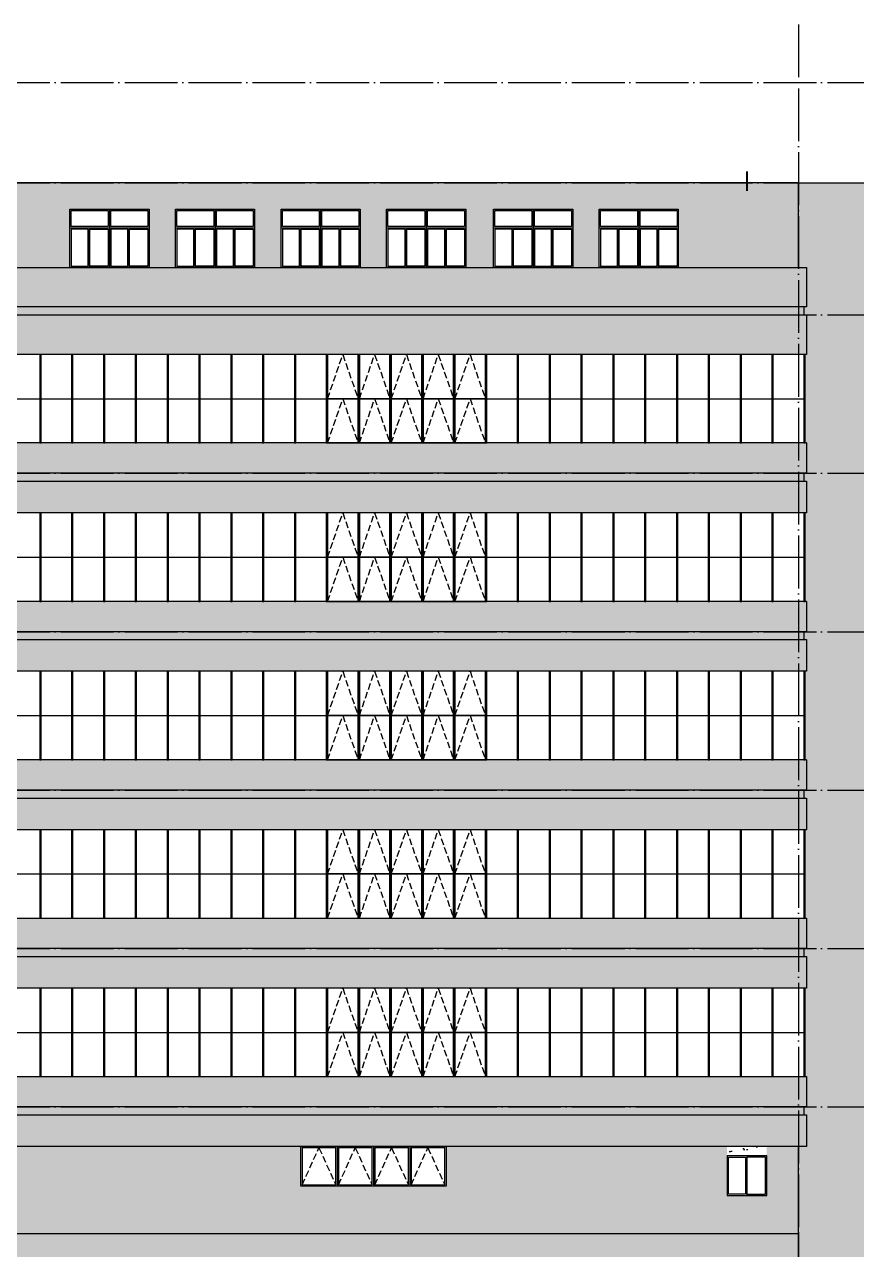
# Model space of a CAD drawing. Extents: x 6843040 to 15500510, y -6507076 to -4940511.
# Drawn here: x 7750934 to 7782451, y -5945404 to -5899004 of the extents above; entities that cross this region are included whole.
import ezdxf

# ---------------------------------------------------------------- set-up
doc = ezdxf.new("R2010")
doc.units = 0
doc.header["$LTSCALE"] = 1000
doc.header["$MEASUREMENT"] = 0
doc.linetypes.add('DASH', pattern=[0.35, 0.25, -0.1])
doc.linetypes.add('DOTE', pattern=[2.42, 2, -0.2, 0.02, -0.2])
for name, color, linetype in [('DIM_IDEN', 3, 'Continuous'), ('DOTE', 8, 'DOTE'), ('E_LINE_2', 40, 'Continuous'), ('E_LINE_3', 7, 'Continuous'), ('E_LINE_6', 11, 'Continuous'), ('PUB_HACTH', 8, 'Continuous'), ('WINDOW', 4, 'Continuous')]:
    doc.layers.add(name, color=color, linetype=linetype)
pattern_1 = [(0, (170215.37, 154602), (0, 181.9656), []), (90, (170215.37, 154602), (-181.9656, 181.9656), [181.9656, -181.9656])]
pattern_2 = [(82.5, (0, 0), (-422.103955, 395.378137), [0, -456, 0, -510, 0, -487.5]), (52.5, (0, 0), (-223.241253, 974.09392), [0, -246, 0, -411, 0, -157.5]), (12.5, (-260.9, -260.9), (659.408782, 661.809715), [0, -150, 0, -540, 0, -705]), (2.5, (-260.9, -260.9), (451.51265, 823.878855), [0, -75, 0, -354, 0, -405])]
pattern_3 = [(82.5, (170215.37, 154602), (-422.103955, 395.378137), [0, -456, 0, -510, 0, -487.5]), (52.5, (170215.4, 154602), (-223.241253, 974.09392), [0, -246, 0, -411, 0, -157.5]), (12.5, (169954.45, 154341.1), (659.408782, 661.809715), [0, -150, 0, -540, 0, -705]), (2.5, (169954.45, 154341.1), (451.51265, 823.878855), [0, -75, 0, -354, 0, -405])]
pattern_4 = [(82.5, (170215.37, 148602), (-422.103955, 395.378137), [0, -456, 0, -510, 0, -487.5]), (52.5, (170215.4, 148602), (-223.241253, 974.09392), [0, -246, 0, -411, 0, -157.5]), (12.5, (169954.45, 148341.1), (659.408782, 661.809715), [0, -150, 0, -540, 0, -705]), (2.5, (169954.45, 148341.1), (451.51265, 823.878855), [0, -75, 0, -354, 0, -405])]

msp = doc.modelspace()

# ---------------------------------------------------------------- hatches: boundary and pattern name
at = {"layer": 'PUB_HACTH'}
h = msp.add_hatch(dxfattribs=at)
h.set_pattern_fill('粉刷', color=256, scale=150, angle=45)
h.set_pattern_definition(pattern_2)
h.paths.add_polyline_path([(7732350.9, -5903404.5), (7735350.9, -5903404.5), (7735350.9, -5901904.4), (7732350.9, -5901904.4)], flags=16)
h.paths.add_polyline_path([(7735350.9, -5908204.4), (7732350.9, -5908204.4), (7732350.9, -5906004.4), (7735350.9, -5906004.4)])
h.paths.add_polyline_path([(7739751.3, -5908204.4), (7736751.3, -5908204.4), (7736751.3, -5906004.4), (7739751.3, -5906004.4)])
h.paths.add_polyline_path([(7749651.3, -5908204.4), (7746651.3, -5908204.4), (7746651.3, -5906004.4), (7749651.3, -5906004.4)])
h.paths.add_polyline_path([(7755651.3, -5908204.4), (7752651.3, -5908204.4), (7752651.3, -5906004.4), (7755651.3, -5906004.4)])
h.paths.add_polyline_path([(7759651.7, -5908204.4), (7756651.7, -5908204.4), (7756651.7, -5906004.4), (7759651.7, -5906004.4)])
h.paths.add_polyline_path([(7763651.7, -5908204.4), (7760651.7, -5908204.4), (7760651.7, -5906004.4), (7763651.7, -5906004.4)])
h.paths.add_polyline_path([(7767651.3, -5908204.4), (7764651.3, -5908204.4), (7764651.3, -5906004.4), (7767651.3, -5906004.4)])
h.paths.add_polyline_path([(7771701.3, -5908204.4), (7768701.3, -5908204.4), (7768701.3, -5906004.4), (7771701.3, -5906004.4)])
h.paths.add_polyline_path([(7775701.7, -5908204.4), (7772701.7, -5908204.4), (7772701.7, -5906004.4), (7775701.7, -5906004.4)])
h.paths.add_polyline_path([(7735651.8, -5905004.5), (7735650.7, -5900904.4), (7728601.3, -5900904.4), (7728601.3, -5908204.4), (7740751.3, -5908204.4), (7740751.3, -5906004.4), (7743751.3, -5906004.4), (7743751.3, -5908204.4), (7780251.3, -5908204.4), (7780251.3, -5905004.4)])
h = msp.add_hatch(dxfattribs=at)
h.set_pattern_fill('粉刷', color=256, scale=150, angle=45)
h.set_pattern_definition(pattern_2)
h.paths.add_polyline_path([(7783451.3, -5905004.4), (7780251.3, -5905004.4), (7780251.3, -5908204.4), (7780551.3, -5908204.4), (7780551.3, -5909704.4), (7780451.3, -5909704.4), (7780451.3, -5910004.4), (7780551.3, -5910004.4), (7780551.3, -5911504.4), (7780451.3, -5911504.4), (7780451.3, -5914854.4), (7780551.3, -5914854.4), (7780551.3, -5916004.4), (7780451.3, -5916004.4), (7780451.3, -5916304.4), (7780551.3, -5916304.4), (7780551.3, -5917504.4), (7780451.3, -5917504.4), (7780451.3, -5920854.4), (7780551.3, -5920854.4), (7780551.3, -5922004.4), (7780451.3, -5922004.4), (7780451.3, -5922304.4), (7780551.3, -5922304.4), (7780551.3, -5923504.4), (7780451.3, -5923504.4), (7780451.3, -5926854.4), (7780551.3, -5926854.4), (7780551.3, -5928004.4), (7780451.3, -5928004.4), (7780451.3, -5928304.4), (7780551.3, -5928304.4), (7780551.3, -5929504.4), (7780451.3, -5929504.4), (7780451.3, -5932854.4), (7780551.3, -5932854.4), (7780551.3, -5934004.4), (7780451.3, -5934004.4), (7780451.3, -5934304.4), (7780551.3, -5934304.4), (7780551.3, -5935504.4), (7780451.3, -5935504.4), (7780451.3, -5938854.4), (7780551.3, -5938854.4), (7780551.3, -5940004.4), (7780451.3, -5940004.4), (7780451.3, -5940304.4), (7780551.3, -5940304.4), (7780551.3, -5941504.4), (7780451.3, -5941504.4), (7780251.3, -5941504.4), (7780251.3, -5951104.4), (7780251.3, -5952004.4), (7783451.3, -5952004.4)])
h = msp.add_hatch(dxfattribs=at)
h.set_pattern_fill('粉刷', color=256, scale=150, angle=45)
h.set_pattern_definition(pattern_2)
h.paths.add_polyline_path([(7780551.3, -5909704.4), (7780551.3, -5908204.4), (7728601.3, -5908204.4), (7728601.3, -5909704.4)])
h = msp.add_hatch(dxfattribs=at)
h.set_pattern_fill('AR-B816', color=256, scale=150)
h.set_pattern_definition(pattern_1)
h.paths.add_polyline_path([(7728601.3, -5909704.4), (7728601.3, -5910004.4), (7780451.3, -5910004.4), (7780451.3, -5909704.4)])
h = msp.add_hatch(dxfattribs=at)
h.set_pattern_fill('粉刷', color=256, scale=150, angle=45)
h.set_pattern_definition(pattern_3)
h.paths.add_polyline_path([(7780551.3, -5911504.4), (7780551.3, -5910004.4), (7780451.3, -5910004.4), (7728601.3, -5910004.4), (7728601.3, -5911504.4)])
h = msp.add_hatch(dxfattribs=at)
h.set_pattern_fill('粉刷', color=256, scale=150, angle=45)
h.set_pattern_definition(pattern_3)
h.paths.add_polyline_path([(7728101.3, -5914854.4), (7728101.3, -5916004.4), (7780551.3, -5916004.4), (7780551.3, -5914854.4)])
h = msp.add_hatch(dxfattribs=at)
h.set_pattern_fill('粉刷', color=256, scale=150, angle=45)
h.set_pattern_definition(pattern_3)
h.paths.add_polyline_path([(7780551.3, -5917504.4), (7780551.3, -5916304.4), (7780451.3, -5916304.4), (7728101.3, -5916304.4), (7728101.3, -5917504.4)])
h = msp.add_hatch(dxfattribs=at)
h.set_pattern_fill('AR-B816', color=256, scale=150)
h.set_pattern_definition(pattern_1)
h.paths.add_polyline_path([(7728601.3, -5916004.4), (7728601.3, -5916304.4), (7780451.3, -5916304.4), (7780451.3, -5916004.4)])
h = msp.add_hatch(dxfattribs=at)
h.set_pattern_fill('粉刷', color=256, scale=150, angle=45)
h.set_pattern_definition(pattern_3)
h.paths.add_polyline_path([(7780551.3, -5922004.4), (7780551.3, -5920854.4), (7728101.3, -5920854.4), (7728101.3, -5922004.4)])
h = msp.add_hatch(dxfattribs=at)
h.set_pattern_fill('AR-B816', color=256, scale=150)
h.set_pattern_definition(pattern_1)
h.paths.add_polyline_path([(7728601.3, -5922004.4), (7728601.3, -5922304.4), (7780451.3, -5922304.4), (7780451.3, -5922004.4)])
h = msp.add_hatch(dxfattribs=at)
h.set_pattern_fill('粉刷', color=256, scale=150, angle=45)
h.set_pattern_definition(pattern_3)
h.paths.add_polyline_path([(7780551.3, -5923504.4), (7780551.3, -5922304.4), (7780451.3, -5922304.4), (7728101.3, -5922304.4), (7728101.3, -5923504.4)])
h = msp.add_hatch(dxfattribs=at)
h.set_pattern_fill('粉刷', color=256, scale=150, angle=45)
h.set_pattern_definition(pattern_3)
h.paths.add_polyline_path([(7780551.3, -5928004.4), (7780551.3, -5926854.4), (7728101.3, -5926854.4), (7728101.3, -5928004.4)])
h = msp.add_hatch(dxfattribs=at)
h.set_pattern_fill('AR-B816', color=256, scale=150)
h.set_pattern_definition(pattern_1)
h.paths.add_polyline_path([(7728601.3, -5928004.4), (7728601.3, -5928304.4), (7780451.3, -5928304.4), (7780451.3, -5928004.4)])
h = msp.add_hatch(dxfattribs=at)
h.set_pattern_fill('粉刷', color=256, scale=150, angle=45)
h.set_pattern_definition(pattern_3)
h.paths.add_polyline_path([(7780551.3, -5929504.4), (7780551.3, -5928304.4), (7780451.3, -5928304.4), (7728101.3, -5928304.4), (7728101.3, -5929504.4)])
h = msp.add_hatch(dxfattribs=at)
h.set_pattern_fill('粉刷', color=256, scale=150, angle=45)
h.set_pattern_definition(pattern_3)
h.paths.add_polyline_path([(7728601.3, -5932854.4), (7728601.3, -5934004.4), (7780551.3, -5934004.4), (7780551.3, -5932854.4)])
h = msp.add_hatch(dxfattribs=at)
h.set_pattern_fill('AR-B816', color=256, scale=150)
h.set_pattern_definition(pattern_1)
h.paths.add_polyline_path([(7728601.3, -5934004.4), (7728601.3, -5934304.4), (7780451.3, -5934304.4), (7780451.3, -5934004.4)])
h = msp.add_hatch(dxfattribs=at)
h.set_pattern_fill('粉刷', color=256, scale=150, angle=45)
h.set_pattern_definition(pattern_3)
h.paths.add_polyline_path([(7780551.3, -5935504.4), (7780551.3, -5934304.4), (7780451.3, -5934304.4), (7728601.3, -5934304.4), (7728601.3, -5935504.4)])
h = msp.add_hatch(dxfattribs=at)
h.set_pattern_fill('粉刷', color=256, scale=150, angle=45)
h.set_pattern_definition(pattern_4)
h.paths.add_polyline_path([(7728601.3, -5938854.4), (7728601.3, -5940004.4), (7780551.3, -5940004.4), (7780551.3, -5938854.4)])
h = msp.add_hatch(dxfattribs=at)
h.set_pattern_fill('AR-B816', color=256, scale=150)
h.set_pattern_definition(pattern_1)
h.paths.add_polyline_path([(7728601.3, -5940004.4), (7728601.3, -5940304.4), (7780451.3, -5940304.4), (7780451.3, -5940004.4)])
h = msp.add_hatch(dxfattribs=at)
h.set_pattern_fill('粉刷', color=256, scale=150, angle=45)
h.set_pattern_definition(pattern_4)
h.paths.add_polyline_path([(7780551.3, -5941504.4), (7780551.3, -5940304.4), (7780451.3, -5940304.4), (7728601.3, -5940304.4), (7728601.3, -5941504.4)])
h = msp.add_hatch(dxfattribs=at)
h.set_pattern_fill('粉刷', color=256, scale=150, angle=45)
h.set_pattern_definition(pattern_2)
h.paths.add_polyline_path([(7766901.3, -5943004.4), (7761401.3, -5943004.4), (7761401.3, -5941504.4), (7766901.3, -5941504.4)], flags=16)
h.paths.add_polyline_path([(7745251.1, -5943004.4), (7750251.1, -5943004.4), (7750251.1, -5941504.4), (7745251.1, -5941504.4)], flags=16)
h.paths.add_polyline_path([(7733216.3, -5943004.4), (7735016.3, -5943004.4), (7735016.3, -5941504.4), (7733216.3, -5941504.4)])
h.paths.add_polyline_path([(7779051.3, -5941504.4), (7779051.2, -5943354.4), (7777551.2, -5943354.4), (7777551.2, -5941504.4), (7728601.3, -5941504.4), (7728601.3, -5944804.4), (7780251.3, -5944804.4), (7780251.3, -5941504.4)])
h = msp.add_hatch(dxfattribs=at)
h.set_pattern_fill('粉刷', color=256, scale=150, angle=45)
h.set_pattern_definition(pattern_2)
h.paths.add_polyline_path([(7777551.2, -5941854.4), (7779051.3, -5941854.4), (7779051.3, -5941504.4), (7777551.2, -5941504.4)])
h = msp.add_hatch(dxfattribs=at)
h.set_pattern_fill('粉刷', color=256, scale=150, angle=45)
h.set_pattern_definition([(82.5, (170215.37, 152602), (-422.103955, 395.378137), [0, -456, 0, -510, 0, -487.5]), (52.5, (170215.4, 152602), (-223.241253, 974.09392), [0, -246, 0, -411, 0, -157.5]), (12.5, (169954.45, 152341.1), (659.408782, 661.809715), [0, -150, 0, -540, 0, -705]), (2.5, (169954.45, 152341.1), (451.51265, 823.878855), [0, -75, 0, -354, 0, -405])])
h.paths.add_polyline_path([(7724516.3, -5948254.4), (7726516.3, -5948254.4), (7726516.3, -5951054.4), (7724516.3, -5951054.4)], flags=16)
h.paths.add_polyline_path([(7728601.3, -5945504.4), (7727601.3, -5945504.4), (7727601.3, -5951104.4), (7728601.3, -5951104.4)])
h.paths.add_polyline_path([(7780251.3, -5944804.4), (7719651.3, -5944804.4), (7719651.3, -5945004.4), (7719651.3, -5945504.4), (7727601.3, -5945504.4), (7727601.3, -5945504.2), (7728601.3, -5945804.3), (7780251.3, -5945804.6)])
h.paths.add_polyline_path([(7726139.6, -5951104.4), (7719651.9, -5951119.2), (7719651.9, -5952169.2), (7726139.6, -5952154.4)])
h.paths.add_polyline_path([(7728302.8, -5951104.4), (7727601.3, -5951104.4), (7726139.6, -5951104.4), (7726139.6, -5952154.4), (7728302.8, -5952154.4)])
h.paths.add_polyline_path([(7734789.6, -5951104.4), (7728302.8, -5951104.4), (7728302.8, -5952154.4), (7734789.6, -5952154.4)])
h.paths.add_polyline_path([(7736952.1, -5951104.4), (7734789.6, -5951104.4), (7734789.6, -5952154.4), (7736952.1, -5952154.4)])
h.paths.add_polyline_path([(7745602.1, -5951104.4), (7736952.1, -5951104.4), (7736952.1, -5952154.4), (7745602.1, -5952154.4)])
h.paths.add_polyline_path([(7747764.6, -5951104.4), (7745602.1, -5951104.4), (7745602.1, -5952154.4), (7747764.6, -5952154.4)])
h.paths.add_polyline_path([(7756414.6, -5951104.4), (7747764.6, -5951104.4), (7747764.6, -5952154.4), (7756414.6, -5952154.4)])
h.paths.add_polyline_path([(7758577, -5951104.4), (7756414.6, -5951104.4), (7756414.6, -5952154.4), (7758577, -5952154.4)])
h.paths.add_polyline_path([(7767227, -5951104.4), (7758577, -5951104.4), (7758577, -5952154.4), (7767227, -5952154.4)])
h.paths.add_polyline_path([(7780251.3, -5951104.4), (7767227, -5951104.4), (7767227, -5952154.4), (7780251.3, -5952154.4)])
h.paths.add_polyline_path([(7721451.3, -5947904.4), (7721451.3, -5947904.4), (7722951.2, -5947904.4), (7722951.2, -5947904.4)], flags=16)
h.paths.add_polyline_path([(7722951.2, -5947904.4), (7722951.3, -5949404.4), (7721451.3, -5949404.4), (7721451.3, -5947904.4)], flags=16)
h.paths.add_polyline_path([(7727601.3, -5945504.4), (7719651.6, -5945504.5), (7719651.6, -5951104.5), (7727601.3, -5951104.4)])

# ---------------------------------------------------------------- linework, layer by layer
for points in [[(7755651.3, -5908204.4), (7752651.3, -5908204.4), (7752651.3, -5906004.4), (7755651.3, -5906004.4)], [(7759651.7, -5908204.4), (7756651.7, -5908204.4), (7756651.7, -5906004.4), (7759651.7, -5906004.4)], [(7763651.7, -5908204.4), (7760651.7, -5908204.4), (7760651.7, -5906004.4), (7763651.7, -5906004.4)], [(7767651.3, -5908204.4), (7764651.3, -5908204.4), (7764651.3, -5906004.4), (7767651.3, -5906004.4)], [(7771701.3, -5908204.4), (7768701.3, -5908204.4), (7768701.3, -5906004.4), (7771701.3, -5906004.4)], [(7775701.7, -5908204.4), (7772701.7, -5908204.4), (7772701.7, -5906004.4), (7775701.7, -5906004.4)], [(7766901.3, -5943004.4), (7761401.3, -5943004.4), (7761401.3, -5941504.4), (7766901.3, -5941504.4)], [(7777551.2, -5943354.4), (7779051.3, -5943354.4), (7779051.3, -5941854.4), (7777551.2, -5941854.4)]]:
    msp.add_lwpolyline(points, close=True)
for points in [[(7752651.3, -5908204.4), (7754151.3, -5908204.4)], [(7756651.7, -5908204.4), (7758151.7, -5908204.4)], [(7760651.7, -5908204.4), (7762151.7, -5908204.4)], [(7764651.3, -5908204.4), (7766151.3, -5908204.4)], [(7768751.7, -5908204.4), (7770251.7, -5908204.4)], [(7772701.7, -5908204.4), (7774201.7, -5908204.4)], [(7780251.3, -5951104.4), (7780251.3, -5941504.4)]]:
    msp.add_lwpolyline(points)
at = {"layer": 'DIM_IDEN', "const_width": 75}
msp.add_lwpolyline([(7778306, -5905312.2), (7778306, -5904562.2)], dxfattribs=at)
at = {"layer": 'DOTE'}
for p, q in [((7780251.3, -5899004.4), (7780251.3, -5953804.3)), ((7716010.2, -5901204.4), (7784492.4, -5901204.4)), ((7716010.2, -5905004.4), (7784492.4, -5905004.4)), ((7716010.2, -5910004.4), (7784492.4, -5910004.4)), ((7716010.2, -5916004.4), (7784492.4, -5916004.4)), ((7716010.2, -5922004.4), (7784642.4, -5922004.4)), ((7716010.2, -5928004.4), (7784792.4, -5928004.4)), ((7716010.2, -5934004.4), (7784792.4, -5934004.4)), ((7716010.2, -5940004.4), (7784792.4, -5940004.4))]:
    msp.add_line(p, q, dxfattribs=at)
at = {"layer": 'E_LINE_2'}
for points in [[(7728601.3, -5908204.4), (7780551.3, -5908204.4)], [(7780551.3, -5908204.4), (7780551.3, -5909704.4), (7780451.3, -5909704.4), (7780451.3, -5910004.4), (7780551.3, -5910004.4), (7780551.3, -5911504.4), (7780451.3, -5911504.4)], [(7780551.3, -5909704.4), (7728601.3, -5909704.4)], [(7728601.3, -5910004.4), (7780551.3, -5910004.4)], [(7780551.3, -5911504.4), (7728601.3, -5911504.4)], [(7780551.3, -5914854.4), (7728601.3, -5914854.4)], [(7780551.3, -5914854.4), (7780551.3, -5916004.4), (7780451.3, -5916004.4), (7780451.3, -5916304.4), (7780551.3, -5916304.4), (7780551.3, -5917504.4), (7780451.3, -5917504.4)], [(7780551.3, -5916004.4), (7728601.3, -5916004.4)], [(7728601.3, -5916304.4), (7780551.3, -5916304.4)], [(7780551.3, -5917504.4), (7728601.3, -5917504.4)], [(7780551.3, -5920854.4), (7728601.3, -5920854.4)], [(7780551.3, -5920854.4), (7780551.3, -5922004.4), (7780451.3, -5922004.4), (7780451.3, -5922304.4), (7780551.3, -5922304.4), (7780551.3, -5923504.4), (7780451.3, -5923504.4)], [(7780551.3, -5922004.4), (7728601.3, -5922004.4)], [(7728601.3, -5922304.4), (7780551.3, -5922304.4)], [(7780551.3, -5923504.4), (7728601.3, -5923504.4)], [(7780551.3, -5926854.4), (7728601.3, -5926854.4)], [(7780551.3, -5926854.4), (7780551.3, -5928004.4), (7780451.3, -5928004.4), (7780451.3, -5928304.4), (7780551.3, -5928304.4), (7780551.3, -5929504.4), (7780451.3, -5929504.4)], [(7780551.3, -5928004.4), (7728601.3, -5928004.4)], [(7728601.3, -5928304.4), (7780551.3, -5928304.4)], [(7780551.3, -5929504.4), (7728601.3, -5929504.4)], [(7728601.3, -5932854.4), (7780551.3, -5932854.4)], [(7780551.3, -5932854.4), (7780551.3, -5934004.4), (7780451.3, -5934004.4), (7780451.3, -5934304.4), (7780551.3, -5934304.4), (7780551.3, -5935504.4), (7780451.3, -5935504.4)], [(7780551.3, -5934004.4), (7728601.3, -5934004.4)], [(7728601.3, -5934304.4), (7780551.3, -5934304.4)], [(7780551.3, -5935504.4), (7728601.3, -5935504.4)], [(7728601.3, -5938854.4), (7780551.3, -5938854.4)], [(7780551.3, -5938854.4), (7780551.3, -5940004.4), (7780451.3, -5940004.4), (7780451.3, -5940304.4), (7780551.3, -5940304.4), (7780551.3, -5941504.4), (7780451.3, -5941504.4)], [(7780551.3, -5940004.4), (7728601.3, -5940004.4)], [(7728601.3, -5940304.4), (7780551.3, -5940304.4)], [(7780551.3, -5941504.4), (7728601.3, -5941504.4)]]:
    msp.add_lwpolyline(points, dxfattribs=at)
at = {"layer": 'E_LINE_3'}
for points in [[(7728601.3, -5900904.4), (7728601.3, -5908204.4), (7780251.3, -5908204.4), (7780251.3, -5905004.4), (7735651.8, -5905004.5), (7735650.7, -5900904.4)], [(7719651.3, -5944804.4), (7780251.3, -5944804.4), (7780251.3, -5945804.4), (7719651.3, -5945804.4)]]:
    msp.add_lwpolyline(points, close=True, dxfattribs=at)
at = {"layer": 'E_LINE_6'}
for points in [[(7751561.7, -5911504.4), (7751511.7, -5911504.4), (7751511.7, -5914854.4), (7751561.7, -5914854.4)], [(7752767.5, -5911504.4), (7752717.5, -5911504.4), (7752717.5, -5914854.4), (7752767.5, -5914854.4)], [(7753973.3, -5911504.4), (7753923.3, -5911504.4), (7753923.3, -5914854.4), (7753973.3, -5914854.4)], [(7755179.2, -5911504.4), (7755129.2, -5911504.4), (7755129.2, -5914854.4), (7755179.2, -5914854.4)], [(7756385, -5911504.4), (7756335, -5911504.4), (7756335, -5914854.4), (7756385, -5914854.4)], [(7757590.8, -5911504.4), (7757540.8, -5911504.4), (7757540.8, -5914854.4), (7757590.8, -5914854.4)], [(7758796.6, -5911504.4), (7758746.6, -5911504.4), (7758746.6, -5914854.4), (7758796.6, -5914854.4)], [(7760002.4, -5911504.4), (7759952.4, -5911504.4), (7759952.4, -5914854.4), (7760002.4, -5914854.4)], [(7761208.2, -5911504.4), (7761158.2, -5911504.4), (7761158.2, -5914854.4), (7761208.2, -5914854.4)], [(7762414, -5911504.4), (7762364, -5911504.4), (7762364, -5914854.4), (7762414, -5914854.4)], [(7763619.9, -5911504.4), (7763569.9, -5911504.4), (7763569.9, -5914854.4), (7763619.9, -5914854.4)], [(7764825.7, -5911504.4), (7764775.7, -5911504.4), (7764775.7, -5914854.4), (7764825.7, -5914854.4)], [(7766031.5, -5911504.4), (7765981.5, -5911504.4), (7765981.5, -5914854.4), (7766031.5, -5914854.4)], [(7767237.3, -5911504.4), (7767187.3, -5911504.4), (7767187.3, -5914854.4), (7767237.3, -5914854.4)], [(7768443.1, -5911504.4), (7768393.1, -5911504.4), (7768393.1, -5914854.4), (7768443.1, -5914854.4)], [(7769648.9, -5911504.4), (7769598.9, -5911504.4), (7769598.9, -5914854.4), (7769648.9, -5914854.4)], [(7770854.7, -5911504.4), (7770804.7, -5911504.4), (7770804.7, -5914854.4), (7770854.7, -5914854.4)], [(7772060.6, -5911504.4), (7772010.6, -5911504.4), (7772010.6, -5914854.4), (7772060.6, -5914854.4)], [(7773266.4, -5911504.4), (7773216.4, -5911504.4), (7773216.4, -5914854.4), (7773266.4, -5914854.4)], [(7774472.2, -5911504.4), (7774422.2, -5911504.4), (7774422.2, -5914854.4), (7774472.2, -5914854.4)], [(7775678, -5911504.4), (7775628, -5911504.4), (7775628, -5914854.4), (7775678, -5914854.4)], [(7776883.8, -5911504.4), (7776833.8, -5911504.4), (7776833.8, -5914854.4), (7776883.8, -5914854.4)], [(7778089.6, -5911504.4), (7778039.6, -5911504.4), (7778039.6, -5914854.4), (7778089.6, -5914854.4)], [(7779295.4, -5911504.4), (7779245.4, -5911504.4), (7779245.4, -5914854.4), (7779295.4, -5914854.4)], [(7780501.3, -5911504.4), (7780451.3, -5911504.4), (7780451.3, -5914854.4), (7780501.3, -5914854.4)], [(7751561.7, -5917504.4), (7751511.7, -5917504.4), (7751511.7, -5920854.4), (7751561.7, -5920854.4)], [(7752767.5, -5917504.4), (7752717.5, -5917504.4), (7752717.5, -5920854.4), (7752767.5, -5920854.4)], [(7753973.3, -5917504.4), (7753923.3, -5917504.4), (7753923.3, -5920854.4), (7753973.3, -5920854.4)], [(7755179.2, -5917504.4), (7755129.2, -5917504.4), (7755129.2, -5920854.4), (7755179.2, -5920854.4)], [(7756385, -5917504.4), (7756335, -5917504.4), (7756335, -5920854.4), (7756385, -5920854.4)], [(7757590.8, -5917504.4), (7757540.8, -5917504.4), (7757540.8, -5920854.4), (7757590.8, -5920854.4)], [(7758796.6, -5917504.4), (7758746.6, -5917504.4), (7758746.6, -5920854.4), (7758796.6, -5920854.4)], [(7760002.4, -5917504.4), (7759952.4, -5917504.4), (7759952.4, -5920854.4), (7760002.4, -5920854.4)], [(7761208.2, -5917504.4), (7761158.2, -5917504.4), (7761158.2, -5920854.4), (7761208.2, -5920854.4)], [(7762414, -5917504.4), (7762364, -5917504.4), (7762364, -5920854.4), (7762414, -5920854.4)], [(7763619.9, -5917504.4), (7763569.9, -5917504.4), (7763569.9, -5920854.4), (7763619.9, -5920854.4)], [(7764825.7, -5917504.4), (7764775.7, -5917504.4), (7764775.7, -5920854.4), (7764825.7, -5920854.4)], [(7766031.5, -5917504.4), (7765981.5, -5917504.4), (7765981.5, -5920854.4), (7766031.5, -5920854.4)], [(7767237.3, -5917504.4), (7767187.3, -5917504.4), (7767187.3, -5920854.4), (7767237.3, -5920854.4)], [(7768443.1, -5917504.4), (7768393.1, -5917504.4), (7768393.1, -5920854.4), (7768443.1, -5920854.4)], [(7769648.9, -5917504.4), (7769598.9, -5917504.4), (7769598.9, -5920854.4), (7769648.9, -5920854.4)], [(7770854.7, -5917504.4), (7770804.7, -5917504.4), (7770804.7, -5920854.4), (7770854.7, -5920854.4)], [(7772060.6, -5917504.4), (7772010.6, -5917504.4), (7772010.6, -5920854.4), (7772060.6, -5920854.4)], [(7773266.4, -5917504.4), (7773216.4, -5917504.4), (7773216.4, -5920854.4), (7773266.4, -5920854.4)], [(7774472.2, -5917504.4), (7774422.2, -5917504.4), (7774422.2, -5920854.4), (7774472.2, -5920854.4)], [(7775678, -5917504.4), (7775628, -5917504.4), (7775628, -5920854.4), (7775678, -5920854.4)], [(7776883.8, -5917504.4), (7776833.8, -5917504.4), (7776833.8, -5920854.4), (7776883.8, -5920854.4)], [(7778089.6, -5917504.4), (7778039.6, -5917504.4), (7778039.6, -5920854.4), (7778089.6, -5920854.4)], [(7779295.4, -5917504.4), (7779245.4, -5917504.4), (7779245.4, -5920854.4), (7779295.4, -5920854.4)], [(7780501.3, -5917504.4), (7780451.3, -5917504.4), (7780451.3, -5920854.4), (7780501.3, -5920854.4)], [(7751561.7, -5923504.4), (7751511.7, -5923504.4), (7751511.7, -5926854.4), (7751561.7, -5926854.4)], [(7752767.5, -5923504.4), (7752717.5, -5923504.4), (7752717.5, -5926854.4), (7752767.5, -5926854.4)], [(7753973.3, -5923504.4), (7753923.3, -5923504.4), (7753923.3, -5926854.4), (7753973.3, -5926854.4)], [(7755179.2, -5923504.4), (7755129.2, -5923504.4), (7755129.2, -5926854.4), (7755179.2, -5926854.4)], [(7756385, -5923504.4), (7756335, -5923504.4), (7756335, -5926854.4), (7756385, -5926854.4)], [(7757590.8, -5923504.4), (7757540.8, -5923504.4), (7757540.8, -5926854.4), (7757590.8, -5926854.4)], [(7758796.6, -5923504.4), (7758746.6, -5923504.4), (7758746.6, -5926854.4), (7758796.6, -5926854.4)], [(7760002.4, -5923504.4), (7759952.4, -5923504.4), (7759952.4, -5926854.4), (7760002.4, -5926854.4)], [(7761208.2, -5923504.4), (7761158.2, -5923504.4), (7761158.2, -5926854.4), (7761208.2, -5926854.4)], [(7762414, -5923504.4), (7762364, -5923504.4), (7762364, -5926854.4), (7762414, -5926854.4)], [(7763619.9, -5923504.4), (7763569.9, -5923504.4), (7763569.9, -5926854.4), (7763619.9, -5926854.4)], [(7764825.7, -5923504.4), (7764775.7, -5923504.4), (7764775.7, -5926854.4), (7764825.7, -5926854.4)], [(7766031.5, -5923504.4), (7765981.5, -5923504.4), (7765981.5, -5926854.4), (7766031.5, -5926854.4)], [(7767237.3, -5923504.4), (7767187.3, -5923504.4), (7767187.3, -5926854.4), (7767237.3, -5926854.4)], [(7768443.1, -5923504.4), (7768393.1, -5923504.4), (7768393.1, -5926854.4), (7768443.1, -5926854.4)], [(7769648.9, -5923504.4), (7769598.9, -5923504.4), (7769598.9, -5926854.4), (7769648.9, -5926854.4)], [(7770854.7, -5923504.4), (7770804.7, -5923504.4), (7770804.7, -5926854.4), (7770854.7, -5926854.4)], [(7772060.6, -5923504.4), (7772010.6, -5923504.4), (7772010.6, -5926854.4), (7772060.6, -5926854.4)], [(7773266.4, -5923504.4), (7773216.4, -5923504.4), (7773216.4, -5926854.4), (7773266.4, -5926854.4)], [(7774472.2, -5923504.4), (7774422.2, -5923504.4), (7774422.2, -5926854.4), (7774472.2, -5926854.4)], [(7775678, -5923504.4), (7775628, -5923504.4), (7775628, -5926854.4), (7775678, -5926854.4)], [(7776883.8, -5923504.4), (7776833.8, -5923504.4), (7776833.8, -5926854.4), (7776883.8, -5926854.4)], [(7778089.6, -5923504.4), (7778039.6, -5923504.4), (7778039.6, -5926854.4), (7778089.6, -5926854.4)], [(7779295.4, -5923504.4), (7779245.4, -5923504.4), (7779245.4, -5926854.4), (7779295.4, -5926854.4)], [(7780501.3, -5923504.4), (7780451.3, -5923504.4), (7780451.3, -5926854.4), (7780501.3, -5926854.4)], [(7751561.7, -5929504.4), (7751511.7, -5929504.4), (7751511.7, -5932854.4), (7751561.7, -5932854.4)], [(7752767.5, -5929504.4), (7752717.5, -5929504.4), (7752717.5, -5932854.4), (7752767.5, -5932854.4)], [(7753973.3, -5929504.4), (7753923.3, -5929504.4), (7753923.3, -5932854.4), (7753973.3, -5932854.4)], [(7755179.2, -5929504.4), (7755129.2, -5929504.4), (7755129.2, -5932854.4), (7755179.2, -5932854.4)], [(7756385, -5929504.4), (7756335, -5929504.4), (7756335, -5932854.4), (7756385, -5932854.4)], [(7757590.8, -5929504.4), (7757540.8, -5929504.4), (7757540.8, -5932854.4), (7757590.8, -5932854.4)], [(7758796.6, -5929504.4), (7758746.6, -5929504.4), (7758746.6, -5932854.4), (7758796.6, -5932854.4)], [(7760002.4, -5929504.4), (7759952.4, -5929504.4), (7759952.4, -5932854.4), (7760002.4, -5932854.4)], [(7761208.2, -5929504.4), (7761158.2, -5929504.4), (7761158.2, -5932854.4), (7761208.2, -5932854.4)], [(7762414, -5929504.4), (7762364, -5929504.4), (7762364, -5932854.4), (7762414, -5932854.4)], [(7763619.9, -5929504.4), (7763569.9, -5929504.4), (7763569.9, -5932854.4), (7763619.9, -5932854.4)], [(7764825.7, -5929504.4), (7764775.7, -5929504.4), (7764775.7, -5932854.4), (7764825.7, -5932854.4)], [(7766031.5, -5929504.4), (7765981.5, -5929504.4), (7765981.5, -5932854.4), (7766031.5, -5932854.4)], [(7767237.3, -5929504.4), (7767187.3, -5929504.4), (7767187.3, -5932854.4), (7767237.3, -5932854.4)], [(7768443.1, -5929504.4), (7768393.1, -5929504.4), (7768393.1, -5932854.4), (7768443.1, -5932854.4)], [(7769648.9, -5929504.4), (7769598.9, -5929504.4), (7769598.9, -5932854.4), (7769648.9, -5932854.4)], [(7770854.7, -5929504.4), (7770804.7, -5929504.4), (7770804.7, -5932854.4), (7770854.7, -5932854.4)], [(7772060.6, -5929504.4), (7772010.6, -5929504.4), (7772010.6, -5932854.4), (7772060.6, -5932854.4)], [(7773266.4, -5929504.4), (7773216.4, -5929504.4), (7773216.4, -5932854.4), (7773266.4, -5932854.4)], [(7774472.2, -5929504.4), (7774422.2, -5929504.4), (7774422.2, -5932854.4), (7774472.2, -5932854.4)], [(7775678, -5929504.4), (7775628, -5929504.4), (7775628, -5932854.4), (7775678, -5932854.4)], [(7776883.8, -5929504.4), (7776833.8, -5929504.4), (7776833.8, -5932854.4), (7776883.8, -5932854.4)], [(7778089.6, -5929504.4), (7778039.6, -5929504.4), (7778039.6, -5932854.4), (7778089.6, -5932854.4)], [(7779295.4, -5929504.4), (7779245.4, -5929504.4), (7779245.4, -5932854.4), (7779295.4, -5932854.4)], [(7780501.3, -5929504.4), (7780451.3, -5929504.4), (7780451.3, -5932854.4), (7780501.3, -5932854.4)], [(7751561.7, -5935504.4), (7751511.7, -5935504.4), (7751511.7, -5938854.4), (7751561.7, -5938854.4)], [(7752767.5, -5935504.4), (7752717.5, -5935504.4), (7752717.5, -5938854.4), (7752767.5, -5938854.4)], [(7753973.3, -5935504.4), (7753923.3, -5935504.4), (7753923.3, -5938854.4), (7753973.3, -5938854.4)], [(7755179.2, -5935504.4), (7755129.2, -5935504.4), (7755129.2, -5938854.4), (7755179.2, -5938854.4)], [(7756385, -5935504.4), (7756335, -5935504.4), (7756335, -5938854.4), (7756385, -5938854.4)], [(7757590.8, -5935504.4), (7757540.8, -5935504.4), (7757540.8, -5938854.4), (7757590.8, -5938854.4)], [(7758796.6, -5935504.4), (7758746.6, -5935504.4), (7758746.6, -5938854.4), (7758796.6, -5938854.4)], [(7760002.4, -5935504.4), (7759952.4, -5935504.4), (7759952.4, -5938854.4), (7760002.4, -5938854.4)], [(7761208.2, -5935504.4), (7761158.2, -5935504.4), (7761158.2, -5938854.4), (7761208.2, -5938854.4)], [(7762414, -5935504.4), (7762364, -5935504.4), (7762364, -5938854.4), (7762414, -5938854.4)], [(7763619.9, -5935504.4), (7763569.9, -5935504.4), (7763569.9, -5938854.4), (7763619.9, -5938854.4)], [(7764825.7, -5935504.4), (7764775.7, -5935504.4), (7764775.7, -5938854.4), (7764825.7, -5938854.4)], [(7766031.5, -5935504.4), (7765981.5, -5935504.4), (7765981.5, -5938854.4), (7766031.5, -5938854.4)], [(7767237.3, -5935504.4), (7767187.3, -5935504.4), (7767187.3, -5938854.4), (7767237.3, -5938854.4)], [(7768443.1, -5935504.4), (7768393.1, -5935504.4), (7768393.1, -5938854.4), (7768443.1, -5938854.4)], [(7769648.9, -5935504.4), (7769598.9, -5935504.4), (7769598.9, -5938854.4), (7769648.9, -5938854.4)], [(7770854.7, -5935504.4), (7770804.7, -5935504.4), (7770804.7, -5938854.4), (7770854.7, -5938854.4)], [(7772060.6, -5935504.4), (7772010.6, -5935504.4), (7772010.6, -5938854.4), (7772060.6, -5938854.4)], [(7773266.4, -5935504.4), (7773216.4, -5935504.4), (7773216.4, -5938854.4), (7773266.4, -5938854.4)], [(7774472.2, -5935504.4), (7774422.2, -5935504.4), (7774422.2, -5938854.4), (7774472.2, -5938854.4)], [(7775678, -5935504.4), (7775628, -5935504.4), (7775628, -5938854.4), (7775678, -5938854.4)], [(7776883.8, -5935504.4), (7776833.8, -5935504.4), (7776833.8, -5938854.4), (7776883.8, -5938854.4)], [(7778089.6, -5935504.4), (7778039.6, -5935504.4), (7778039.6, -5938854.4), (7778089.6, -5938854.4)], [(7779295.4, -5935504.4), (7779245.4, -5935504.4), (7779245.4, -5938854.4), (7779295.4, -5938854.4)], [(7780501.3, -5935504.4), (7780451.3, -5935504.4), (7780451.3, -5938854.4), (7780501.3, -5938854.4)]]:
    msp.add_lwpolyline(points, close=True, dxfattribs=at)
at = {"layer": 'PUB_HACTH'}
msp.add_lwpolyline([(7780251.3, -5905004.4), (7783451.3, -5905004.4), (7783451.3, -5952154.4)], dxfattribs=at)
at = {"layer": 'WINDOW'}
for points in [[(7752701.3, -5906054.4), (7754101.3, -5906054.4), (7754101.3, -5906654.4), (7752701.3, -5906654.4)], [(7754201.3, -5906054.4), (7755601.3, -5906054.4), (7755601.3, -5906654.4), (7754201.3, -5906654.4)], [(7756701.7, -5906054.4), (7758101.7, -5906054.4), (7758101.7, -5906654.4), (7756701.7, -5906654.4)], [(7758201.7, -5906054.4), (7759601.7, -5906054.4), (7759601.7, -5906654.4), (7758201.7, -5906654.4)], [(7760701.7, -5906054.4), (7762101.7, -5906054.4), (7762101.7, -5906654.4), (7760701.7, -5906654.4)], [(7762201.7, -5906054.4), (7763601.7, -5906054.4), (7763601.7, -5906654.4), (7762201.7, -5906654.4)], [(7764701.3, -5906054.4), (7766101.3, -5906054.4), (7766101.3, -5906654.4), (7764701.3, -5906654.4)], [(7766201.3, -5906054.4), (7767601.3, -5906054.4), (7767601.3, -5906654.4), (7766201.3, -5906654.4)], [(7768751.3, -5906054.4), (7770151.3, -5906054.4), (7770151.3, -5906654.4), (7768751.3, -5906654.4)], [(7770251.3, -5906054.4), (7771651.3, -5906054.4), (7771651.3, -5906654.4), (7770251.3, -5906654.4)], [(7772751.7, -5906054.4), (7774151.7, -5906054.4), (7774151.7, -5906654.4), (7772751.7, -5906654.4)], [(7774251.7, -5906054.4), (7775651.7, -5906054.4), (7775651.7, -5906654.4), (7774251.7, -5906654.4)], [(7753351.3, -5906754.4), (7752701.3, -5906754.4), (7752701.3, -5908154.4), (7753351.3, -5908154.4)], [(7753401.3, -5906754.4), (7754101.3, -5906754.4), (7754101.3, -5908154.4), (7753401.3, -5908154.4)], [(7754851.3, -5906754.4), (7754201.3, -5906754.4), (7754201.3, -5908154.4), (7754851.3, -5908154.4)], [(7754901.3, -5906754.4), (7755601.3, -5906754.4), (7755601.3, -5908154.4), (7754901.3, -5908154.4)], [(7757351.7, -5906754.4), (7756701.7, -5906754.4), (7756701.7, -5908154.4), (7757351.7, -5908154.4)], [(7757401.7, -5906754.4), (7758101.7, -5906754.4), (7758101.7, -5908154.4), (7757401.7, -5908154.4)], [(7758851.7, -5906754.4), (7758201.7, -5906754.4), (7758201.7, -5908154.4), (7758851.7, -5908154.4)], [(7758901.7, -5906754.4), (7759601.7, -5906754.4), (7759601.7, -5908154.4), (7758901.7, -5908154.4)], [(7761351.7, -5906754.4), (7760701.7, -5906754.4), (7760701.7, -5908154.4), (7761351.7, -5908154.4)], [(7761401.7, -5906754.4), (7762101.7, -5906754.4), (7762101.7, -5908154.4), (7761401.7, -5908154.4)], [(7762851.7, -5906754.4), (7762201.7, -5906754.4), (7762201.7, -5908154.4), (7762851.7, -5908154.4)], [(7762901.7, -5906754.4), (7763601.7, -5906754.4), (7763601.7, -5908154.4), (7762901.7, -5908154.4)], [(7765351.3, -5906754.4), (7764701.3, -5906754.4), (7764701.3, -5908154.4), (7765351.3, -5908154.4)], [(7765401.3, -5906754.4), (7766101.3, -5906754.4), (7766101.3, -5908154.4), (7765401.3, -5908154.4)], [(7766851.3, -5906754.4), (7766201.3, -5906754.4), (7766201.3, -5908154.4), (7766851.3, -5908154.4)], [(7766901.3, -5906754.4), (7767601.3, -5906754.4), (7767601.3, -5908154.4), (7766901.3, -5908154.4)], [(7769401.3, -5906754.4), (7768751.3, -5906754.4), (7768751.3, -5908154.4), (7769401.3, -5908154.4)], [(7769451.3, -5906754.4), (7770151.3, -5906754.4), (7770151.3, -5908154.4), (7769451.3, -5908154.4)], [(7770901.3, -5906754.4), (7770251.3, -5906754.4), (7770251.3, -5908154.4), (7770901.3, -5908154.4)], [(7770951.3, -5906754.4), (7771651.3, -5906754.4), (7771651.3, -5908154.4), (7770951.3, -5908154.4)], [(7773401.7, -5906754.4), (7772751.7, -5906754.4), (7772751.7, -5908154.4), (7773401.7, -5908154.4)], [(7773451.7, -5906754.4), (7774151.7, -5906754.4), (7774151.7, -5908154.4), (7773451.7, -5908154.4)], [(7774901.7, -5906754.4), (7774251.7, -5906754.4), (7774251.7, -5908154.4), (7774901.7, -5908154.4)], [(7774951.7, -5906754.4), (7775651.7, -5906754.4), (7775651.7, -5908154.4), (7774951.7, -5908154.4)], [(7762414, -5913179.4), (7763569.9, -5913179.4), (7763569.9, -5911504.4), (7762414, -5911504.4)], [(7763619.9, -5913179.4), (7764775.7, -5913179.4), (7764775.7, -5911504.4), (7763619.9, -5911504.4)], [(7764825.7, -5913179.4), (7765981.5, -5913179.4), (7765981.5, -5911504.4), (7764825.7, -5911504.4)], [(7766031.5, -5913179.4), (7767187.3, -5913179.4), (7767187.3, -5911504.4), (7766031.5, -5911504.4)], [(7767237.3, -5913179.4), (7768393.1, -5913179.4), (7768393.1, -5911504.4), (7767237.3, -5911504.4)], [(7762414, -5914854.4), (7763569.9, -5914854.4), (7763569.9, -5913179.4), (7762414, -5913179.4)], [(7763619.9, -5914854.4), (7764775.7, -5914854.4), (7764775.7, -5913179.4), (7763619.9, -5913179.4)], [(7764825.7, -5914854.4), (7765981.5, -5914854.4), (7765981.5, -5913179.4), (7764825.7, -5913179.4)], [(7766031.5, -5914854.4), (7767187.3, -5914854.4), (7767187.3, -5913179.4), (7766031.5, -5913179.4)], [(7767237.3, -5914854.4), (7768393.1, -5914854.4), (7768393.1, -5913179.4), (7767237.3, -5913179.4)], [(7762414, -5919179.4), (7763569.9, -5919179.4), (7763569.9, -5917504.4), (7762414, -5917504.4)], [(7763619.9, -5919179.4), (7764775.7, -5919179.4), (7764775.7, -5917504.4), (7763619.9, -5917504.4)], [(7764825.7, -5919179.4), (7765981.5, -5919179.4), (7765981.5, -5917504.4), (7764825.7, -5917504.4)], [(7766031.5, -5919179.4), (7767187.3, -5919179.4), (7767187.3, -5917504.4), (7766031.5, -5917504.4)], [(7767237.3, -5919179.4), (7768393.1, -5919179.4), (7768393.1, -5917504.4), (7767237.3, -5917504.4)], [(7762414, -5920854.4), (7763569.9, -5920854.4), (7763569.9, -5919179.4), (7762414, -5919179.4)], [(7763619.9, -5920854.4), (7764775.7, -5920854.4), (7764775.7, -5919179.4), (7763619.9, -5919179.4)], [(7764825.7, -5920854.4), (7765981.5, -5920854.4), (7765981.5, -5919179.4), (7764825.7, -5919179.4)], [(7766031.5, -5920854.4), (7767187.3, -5920854.4), (7767187.3, -5919179.4), (7766031.5, -5919179.4)], [(7767237.3, -5920854.4), (7768393.1, -5920854.4), (7768393.1, -5919179.4), (7767237.3, -5919179.4)], [(7762414, -5925179.4), (7763569.9, -5925179.4), (7763569.9, -5923504.4), (7762414, -5923504.4)], [(7763619.9, -5925179.4), (7764775.7, -5925179.4), (7764775.7, -5923504.4), (7763619.9, -5923504.4)], [(7764825.7, -5925179.4), (7765981.5, -5925179.4), (7765981.5, -5923504.4), (7764825.7, -5923504.4)], [(7766031.5, -5925179.4), (7767187.3, -5925179.4), (7767187.3, -5923504.4), (7766031.5, -5923504.4)], [(7767237.3, -5925179.4), (7768393.1, -5925179.4), (7768393.1, -5923504.4), (7767237.3, -5923504.4)], [(7762414, -5926854.4), (7763569.9, -5926854.4), (7763569.9, -5925179.4), (7762414, -5925179.4)], [(7763619.9, -5926854.4), (7764775.7, -5926854.4), (7764775.7, -5925179.4), (7763619.9, -5925179.4)], [(7764825.7, -5926854.4), (7765981.5, -5926854.4), (7765981.5, -5925179.4), (7764825.7, -5925179.4)], [(7766031.5, -5926854.4), (7767187.3, -5926854.4), (7767187.3, -5925179.4), (7766031.5, -5925179.4)], [(7767237.3, -5926854.4), (7768393.1, -5926854.4), (7768393.1, -5925179.4), (7767237.3, -5925179.4)], [(7762414, -5931179.4), (7763569.9, -5931179.4), (7763569.9, -5929504.4), (7762414, -5929504.4)], [(7763619.9, -5931179.4), (7764775.7, -5931179.4), (7764775.7, -5929504.4), (7763619.9, -5929504.4)], [(7764825.7, -5931179.4), (7765981.5, -5931179.4), (7765981.5, -5929504.4), (7764825.7, -5929504.4)], [(7766031.5, -5931179.4), (7767187.3, -5931179.4), (7767187.3, -5929504.4), (7766031.5, -5929504.4)], [(7767237.3, -5931179.4), (7768393.1, -5931179.4), (7768393.1, -5929504.4), (7767237.3, -5929504.4)], [(7762414, -5932854.4), (7763569.9, -5932854.4), (7763569.9, -5931179.4), (7762414, -5931179.4)], [(7763619.9, -5932854.4), (7764775.7, -5932854.4), (7764775.7, -5931179.4), (7763619.9, -5931179.4)], [(7764825.7, -5932854.4), (7765981.5, -5932854.4), (7765981.5, -5931179.4), (7764825.7, -5931179.4)], [(7766031.5, -5932854.4), (7767187.3, -5932854.4), (7767187.3, -5931179.4), (7766031.5, -5931179.4)], [(7767237.3, -5932854.4), (7768393.1, -5932854.4), (7768393.1, -5931179.4), (7767237.3, -5931179.4)], [(7762414, -5937179.4), (7763569.9, -5937179.4), (7763569.9, -5935504.4), (7762414, -5935504.4)], [(7763619.9, -5937179.4), (7764775.7, -5937179.4), (7764775.7, -5935504.4), (7763619.9, -5935504.4)], [(7764825.7, -5937179.4), (7765981.5, -5937179.4), (7765981.5, -5935504.4), (7764825.7, -5935504.4)], [(7766031.5, -5937179.4), (7767187.3, -5937179.4), (7767187.3, -5935504.4), (7766031.5, -5935504.4)], [(7767237.3, -5937179.4), (7768393.1, -5937179.4), (7768393.1, -5935504.4), (7767237.3, -5935504.4)], [(7762414, -5938854.4), (7763569.9, -5938854.4), (7763569.9, -5937179.4), (7762414, -5937179.4)], [(7763619.9, -5938854.4), (7764775.7, -5938854.4), (7764775.7, -5937179.4), (7763619.9, -5937179.4)], [(7764825.7, -5938854.4), (7765981.5, -5938854.4), (7765981.5, -5937179.4), (7764825.7, -5937179.4)], [(7766031.5, -5938854.4), (7767187.3, -5938854.4), (7767187.3, -5937179.4), (7766031.5, -5937179.4)], [(7767237.3, -5938854.4), (7768393.1, -5938854.4), (7768393.1, -5937179.4), (7767237.3, -5937179.4)], [(7762726.3, -5941554.4), (7761451.3, -5941554.4), (7761451.3, -5942954.4), (7762726.3, -5942954.4)], [(7764101.3, -5941554.4), (7762826.3, -5941554.4), (7762826.3, -5942954.4), (7764101.3, -5942954.4)], [(7765476.3, -5941554.4), (7764201.3, -5941554.4), (7764201.3, -5942954.4), (7765476.3, -5942954.4)], [(7766851.3, -5941554.4), (7765576.3, -5941554.4), (7765576.3, -5942954.4), (7766851.3, -5942954.4)], [(7778251.3, -5943304.4), (7777601.2, -5943304.4), (7777601.3, -5941904.4), (7778251.3, -5941904.5)], [(7778301.2, -5943304.4), (7779001.3, -5943304.4), (7779001.2, -5941904.4), (7778301.2, -5941904.5)]]:
    msp.add_lwpolyline(points, close=True, dxfattribs=at)
for points in [[(7754151.3, -5906004.4), (7754151.3, -5908204.4)], [(7758151.7, -5906004.4), (7758151.7, -5908204.4)], [(7762151.7, -5906004.4), (7762151.7, -5908204.4)], [(7766151.3, -5906004.4), (7766151.3, -5908204.4)], [(7770201.3, -5906004.4), (7770201.3, -5908204.4)], [(7774201.7, -5906004.4), (7774201.7, -5908204.4)], [(7752651.3, -5906704.4), (7754151.3, -5906704.4)], [(7753401.3, -5906704.4), (7753401.3, -5908204.4)], [(7754151.3, -5906704.4), (7755651.3, -5906704.4)], [(7754901.3, -5906704.4), (7754901.3, -5908204.4)], [(7756651.7, -5906704.4), (7758151.7, -5906704.4)], [(7757401.7, -5906704.4), (7757401.7, -5908204.4)], [(7758151.7, -5906704.4), (7759651.7, -5906704.4)], [(7758901.7, -5906704.4), (7758901.7, -5908204.4)], [(7760651.7, -5906704.4), (7763651.7, -5906704.4)], [(7761401.7, -5906704.4), (7761401.7, -5908204.4)], [(7762901.7, -5906704.4), (7762901.7, -5908204.4)], [(7764651.3, -5906704.4), (7767651.3, -5906704.4)], [(7765401.3, -5906704.4), (7765401.3, -5908204.4)], [(7766901.3, -5906704.4), (7766901.3, -5908204.4)], [(7768701.3, -5906704.4), (7770201.3, -5906704.4)], [(7769451.3, -5906704.4), (7769451.3, -5908204.4)], [(7770201.3, -5906704.4), (7771701.3, -5906704.4)], [(7770951.3, -5906704.4), (7770951.3, -5908204.4)], [(7772701.7, -5906704.4), (7774201.7, -5906704.4)], [(7773451.7, -5906704.4), (7773451.7, -5908204.4)], [(7774201.7, -5906704.4), (7775701.7, -5906704.4)], [(7774951.7, -5906704.4), (7774951.7, -5908204.4)], [(7728601.3, -5913179.4), (7780451.3, -5913179.4)], [(7728601.3, -5919179.4), (7780451.3, -5919179.4)], [(7728601.3, -5925179.4), (7780451.3, -5925179.4)], [(7728601.3, -5931179.4), (7780451.3, -5931179.4)], [(7728601.3, -5937179.4), (7780451.3, -5937179.4)], [(7762776.3, -5941504.4), (7762776.3, -5943004.4)], [(7764151.3, -5941504.4), (7764151.3, -5943004.4)], [(7765526.3, -5941504.4), (7765526.3, -5943004.4)], [(7778301.2, -5941854.4), (7778301.2, -5943354.4)]]:
    msp.add_lwpolyline(points, dxfattribs=at)
at = {"layer": 'WINDOW', "color": 8, "linetype": 'DASH'}
for points in [[(7762414, -5913179.4), (7762992, -5911504.4), (7763569.9, -5913179.4)], [(7763619.9, -5913179.4), (7764197.8, -5911504.4), (7764775.7, -5913179.4)], [(7764825.7, -5913179.4), (7765403.6, -5911504.4), (7765981.5, -5913179.4)], [(7766031.5, -5913179.4), (7766609.4, -5911504.4), (7767187.3, -5913179.4)], [(7767237.3, -5913179.4), (7767815.2, -5911504.4), (7768393.1, -5913179.4)], [(7762414, -5914854.4), (7762992, -5913179.4), (7763569.9, -5914854.4)], [(7763619.9, -5914854.4), (7764197.8, -5913179.4), (7764775.7, -5914854.4)], [(7764825.7, -5914854.4), (7765403.6, -5913179.4), (7765981.5, -5914854.4)], [(7766031.5, -5914854.4), (7766609.4, -5913179.4), (7767187.3, -5914854.4)], [(7767237.3, -5914854.4), (7767815.2, -5913179.4), (7768393.1, -5914854.4)], [(7762414, -5919179.4), (7762992, -5917504.4), (7763569.9, -5919179.4)], [(7763619.9, -5919179.4), (7764197.8, -5917504.4), (7764775.7, -5919179.4)], [(7764825.7, -5919179.4), (7765403.6, -5917504.4), (7765981.5, -5919179.4)], [(7766031.5, -5919179.4), (7766609.4, -5917504.4), (7767187.3, -5919179.4)], [(7767237.3, -5919179.4), (7767815.2, -5917504.4), (7768393.1, -5919179.4)], [(7762414, -5920854.4), (7762992, -5919179.4), (7763569.9, -5920854.4)], [(7763619.9, -5920854.4), (7764197.8, -5919179.4), (7764775.7, -5920854.4)], [(7764825.7, -5920854.4), (7765403.6, -5919179.4), (7765981.5, -5920854.4)], [(7766031.5, -5920854.4), (7766609.4, -5919179.4), (7767187.3, -5920854.4)], [(7767237.3, -5920854.4), (7767815.2, -5919179.4), (7768393.1, -5920854.4)], [(7762414, -5925179.4), (7762992, -5923504.4), (7763569.9, -5925179.4)], [(7763619.9, -5925179.4), (7764197.8, -5923504.4), (7764775.7, -5925179.4)], [(7764825.7, -5925179.4), (7765403.6, -5923504.4), (7765981.5, -5925179.4)], [(7766031.5, -5925179.4), (7766609.4, -5923504.4), (7767187.3, -5925179.4)], [(7767237.3, -5925179.4), (7767815.2, -5923504.4), (7768393.1, -5925179.4)], [(7762414, -5926854.4), (7762992, -5925179.4), (7763569.9, -5926854.4)], [(7763619.9, -5926854.4), (7764197.8, -5925179.4), (7764775.7, -5926854.4)], [(7764825.7, -5926854.4), (7765403.6, -5925179.4), (7765981.5, -5926854.4)], [(7766031.5, -5926854.4), (7766609.4, -5925179.4), (7767187.3, -5926854.4)], [(7767237.3, -5926854.4), (7767815.2, -5925179.4), (7768393.1, -5926854.4)], [(7762414, -5931179.4), (7762992, -5929504.4), (7763569.9, -5931179.4)], [(7763619.9, -5931179.4), (7764197.8, -5929504.4), (7764775.7, -5931179.4)], [(7764825.7, -5931179.4), (7765403.6, -5929504.4), (7765981.5, -5931179.4)], [(7766031.5, -5931179.4), (7766609.4, -5929504.4), (7767187.3, -5931179.4)], [(7767237.3, -5931179.4), (7767815.2, -5929504.4), (7768393.1, -5931179.4)], [(7762414, -5932854.4), (7762992, -5931179.4), (7763569.9, -5932854.4)], [(7763619.9, -5932854.4), (7764197.8, -5931179.4), (7764775.7, -5932854.4)], [(7764825.7, -5932854.4), (7765403.6, -5931179.4), (7765981.5, -5932854.4)], [(7766031.5, -5932854.4), (7766609.4, -5931179.4), (7767187.3, -5932854.4)], [(7767237.3, -5932854.4), (7767815.2, -5931179.4), (7768393.1, -5932854.4)], [(7762414, -5937179.4), (7762992, -5935504.4), (7763569.9, -5937179.4)], [(7763619.9, -5937179.4), (7764197.8, -5935504.4), (7764775.7, -5937179.4)], [(7764825.7, -5937179.4), (7765403.6, -5935504.4), (7765981.5, -5937179.4)], [(7766031.5, -5937179.4), (7766609.4, -5935504.4), (7767187.3, -5937179.4)], [(7767237.3, -5937179.4), (7767815.2, -5935504.4), (7768393.1, -5937179.4)], [(7762414, -5938854.4), (7762992, -5937179.4), (7763569.9, -5938854.4)], [(7763619.9, -5938854.4), (7764197.8, -5937179.4), (7764775.7, -5938854.4)], [(7764825.7, -5938854.4), (7765403.6, -5937179.4), (7765981.5, -5938854.4)], [(7766031.5, -5938854.4), (7766609.4, -5937179.4), (7767187.3, -5938854.4)], [(7767237.3, -5938854.4), (7767815.2, -5937179.4), (7768393.1, -5938854.4)], [(7761451.3, -5942954.4), (7762088.8, -5941554.4), (7762726.3, -5942954.4)], [(7762826.3, -5942954.4), (7763463.8, -5941554.4), (7764101.3, -5942954.4)], [(7764201.3, -5942954.4), (7764838.8, -5941554.4), (7765476.3, -5942954.4)], [(7765576.3, -5942954.4), (7766213.8, -5941554.4), (7766851.3, -5942954.4)]]:
    msp.add_lwpolyline(points, dxfattribs=at)

doc.saveas('drawing.dxf')
